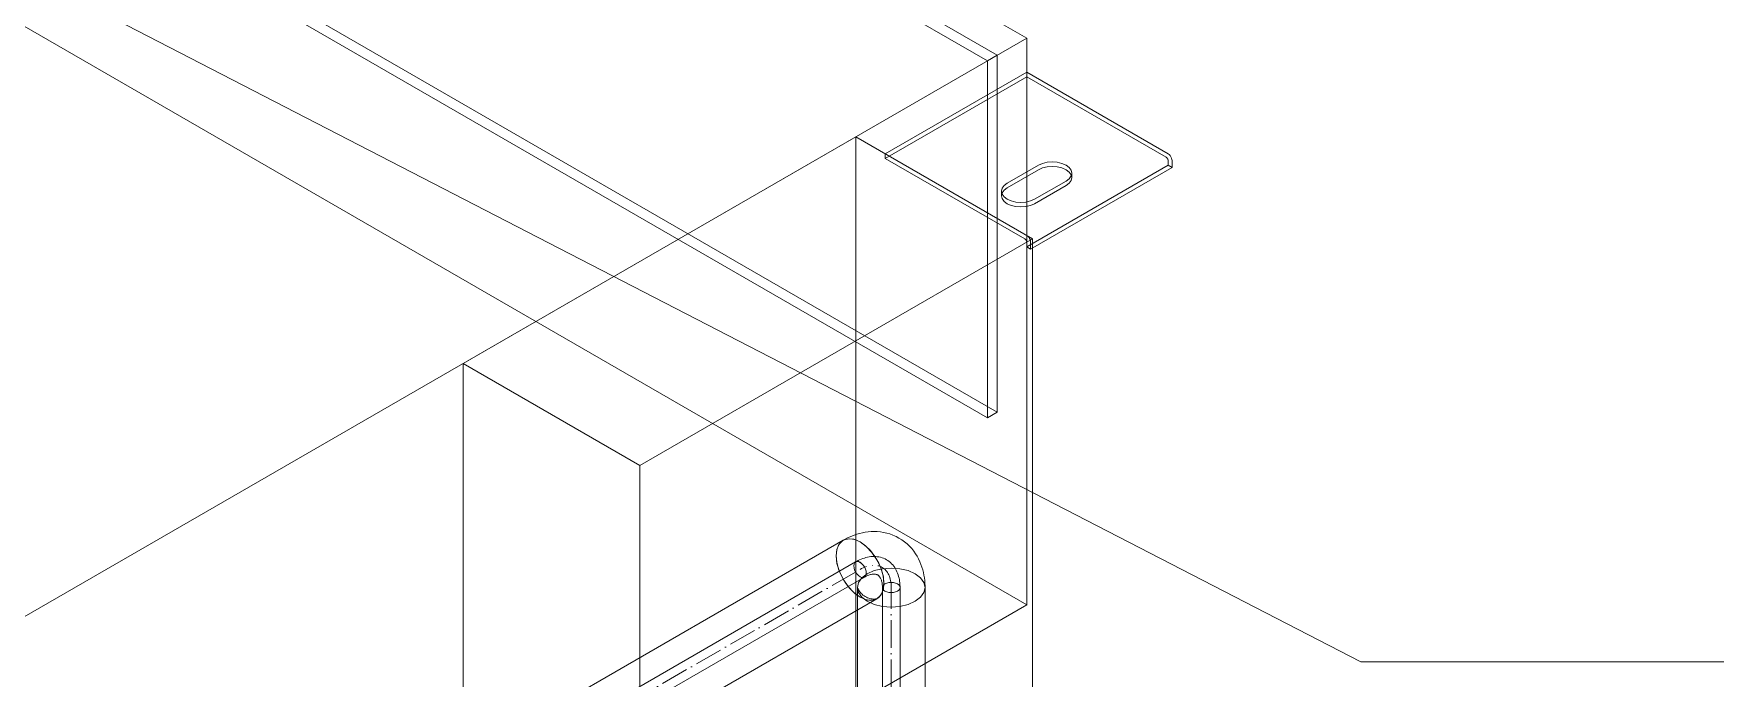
# Model space of a CAD drawing. Header units: millimetres. Extents: x -88595 to 880822, y -1054509 to -148035.
# Drawn here: x 378531 to 379137, y -322161 to -321928 of the extents above; entities that cross this region are included whole.
import ezdxf

# ---------------------------------------------------------------- set-up
doc = ezdxf.new("R2010")
doc.units = ezdxf.units.MM
doc.linetypes.add('$12$ADSK_Осевая', pattern=[14, 10, -2, 0, -2])
doc.linetypes.add('$13$ADSK_Осевая', pattern=[14, 10, -2, 0, -2])
for name, color, linetype, lineweight in [('Изоляция', 7, 'Continuous', 18), ('Марки', 7, 'Continuous', 20), ('Оборудование', 7, 'Continuous', 18), ('Трубопровод', 7, 'Continuous', 18), ('Трубопроводы', 7, 'Continuous', 18)]:
    doc.layers.add(name, color=color, linetype=linetype, lineweight=lineweight)

# ---------------------------------------------------------------- blocks, each defined once
blk = doc.blocks.new('$0$ADSK_Канальный блок кондиционера1 - AD182MJERAB-3267445-В_ОВ3_1')
at = {"layer": 'Оборудование'}
for p, q in [((1407.41, 16995.41), (657.88, 17428.15)), ((661.42, 17430.19), (1410.95, 16997.45)), ((679.09, 17432.24), (1421.55, 17003.58)), ((1410.95, 16868.85), (661.42, 17301.6)), ((657.88, 17299.56), (1407.41, 16866.81)), ((1421.55, 16799.45), (679.09, 17228.11)), ((928.7, 16719.03), (1421.55, 17003.58)), ((1421.55, 17003.58), (1421.55, 16799.45)), ((1407.41, 16995.41), (1410.95, 16997.45)), ((1410.95, 16997.45), (1410.95, 16868.85)), ((1407.41, 16866.81), (1407.41, 16995.41)), ((1370.64, 16961.93), (1421.55, 16991.33)), ((1421.55, 16989.69), (1370.64, 16960.3)), ((1421.55, 16991.33), (1472.47, 16961.93)), ((1421.55, 16989.69), (1421.55, 16991.33)), ((1471.76, 16960.71), (1421.55, 16989.69)), ((1360.04, 16968.06), (1218.62, 16886.41)), ((1423.68, 16931.32), (1360.04, 16968.06)), ((1360.04, 16763.93), (1360.04, 16968.06)), ((1370.64, 16961.93), (1370.64, 16960.3)), ((1421.55, 16932.54), (1370.64, 16961.93)), ((1370.64, 16960.3), (1420.85, 16931.32)), ((1414.48, 16951.32), (1425.8, 16957.85)), ((1425.8, 16956.22), (1414.48, 16949.69)), ((1472.47, 16957.85), (1421.55, 16928.46)), ((1473.88, 16957.04), (1422.97, 16927.64)), ((1472.47, 16957.85), (1472.47, 16959.48)), ((1473.88, 16957.04), (1472.47, 16957.85)), ((1473.88, 16959.48), (1473.88, 16957.04)), ((1435.7, 16952.14), (1424.38, 16945.6)), ((1424.38, 16943.97), (1435.7, 16950.5)), ((1437.75, 16953.36), (1437.75, 16954.99)), ((1412.43, 16948.46), (1412.43, 16946.83)), ((1282.25, 16849.67), (1423.68, 16931.32)), ((1423.68, 16727.19), (1423.68, 16931.32)), ((1421.55, 16930.09), (1421.55, 16928.46)), ((1421.55, 16928.46), (1422.97, 16927.64)), ((1422.97, 16927.64), (1422.97, 16930.09)), ((1218.62, 16886.41), (1282.25, 16849.67)), ((1218.62, 16886.41), (1218.62, 16682.28)), ((1410.95, 16868.85), (1407.41, 16866.81)), ((1282.25, 16645.54), (1282.25, 16849.67)), ((1421.55, 16799.45), (928.7, 16514.9))]:
    blk.add_line(p, q, dxfattribs=at)
for points in [[(1472.47, 16961.93, 0), (1472.83, 16961.67, 0), (1473.17, 16961.31, 0), (1473.47, 16960.88, 0), (1473.69, 16960.41, 0), (1473.83, 16959.94, 0), (1473.88, 16959.48, 0)], [(1425.8, 16957.85, 0), (1427.25, 16958.49, 0), (1428.94, 16958.9, 0), (1430.75, 16959.04, 0), (1432.56, 16958.9, 0), (1434.25, 16958.49, 0), (1435.7, 16957.85, 0), (1436.81, 16957.01, 0), (1437.51, 16956.04, 0), (1437.75, 16954.99, 0), (1437.51, 16953.95, 0), (1436.81, 16952.97, 0), (1435.7, 16952.14, 0)], [(1435.7, 16950.5, 0), (1436.81, 16951.34, 0), (1437.51, 16952.31, 0), (1437.75, 16953.36, 0), (1437.51, 16954.41, 0), (1436.81, 16955.38, 0), (1435.7, 16956.22, 0), (1434.25, 16956.86, 0), (1432.56, 16957.26, 0), (1430.75, 16957.4, 0), (1428.94, 16957.26, 0), (1427.25, 16956.86, 0), (1425.8, 16956.22, 0)], [(1472.47, 16959.48, 0), (1472.44, 16959.71, 0), (1472.37, 16959.95, 0), (1472.26, 16960.18, 0), (1472.11, 16960.4, 0), (1471.94, 16960.58, 0), (1471.76, 16960.71, 0)], [(1424.38, 16945.6, 0), (1422.93, 16944.96, 0), (1421.25, 16944.56, 0), (1419.43, 16944.42, 0), (1417.62, 16944.56, 0), (1415.93, 16944.96, 0), (1414.48, 16945.6, 0), (1413.37, 16946.44, 0), (1412.67, 16947.42, 0), (1412.43, 16948.46, 0), (1412.67, 16949.51, 0), (1413.37, 16950.48, 0), (1414.48, 16951.32, 0)], [(1414.48, 16949.69, 0), (1413.37, 16948.85, 0), (1412.67, 16947.87, 0), (1412.43, 16946.83, 0), (1412.67, 16945.78, 0), (1413.37, 16944.81, 0), (1414.48, 16943.97, 0), (1415.93, 16943.33, 0), (1417.62, 16942.93, 0), (1419.43, 16942.79, 0), (1421.25, 16942.93, 0), (1422.93, 16943.33, 0), (1424.38, 16943.97, 0)], [(1420.85, 16931.32, 0), (1421.03, 16931.18, 0), (1421.2, 16931, 0), (1421.35, 16930.79, 0), (1421.46, 16930.55, 0), (1421.53, 16930.32, 0), (1421.55, 16930.09, 0)], [(1422.97, 16930.09, 0), (1422.92, 16930.54, 0), (1422.78, 16931.02, 0), (1422.55, 16931.48, 0), (1422.26, 16931.91, 0), (1421.92, 16932.27, 0), (1421.55, 16932.54, 0)]]:
    blk.add_polyline3d(points, dxfattribs=at)
blk = doc.blocks.new('$0$ADSK_МедьПайка_Отвод-гнутая труба - Отвод _гнутая труба_-94627-В_ОВ3_1')
at = {"layer": 'Трубопроводы', "color": 190, "true_color": 0x8000ff}
for points in [[(1325.46, 16564.17, 0), (1325.59, 16564.25, 0), (1325.71, 16564.34, 0), (1325.83, 16564.44, 0), (1325.94, 16564.55, 0), (1326.06, 16564.67, 0), (1326.17, 16564.82, 0), (1326.29, 16564.98, 0), (1326.4, 16565.16, 0), (1326.51, 16565.35, 0), (1326.61, 16565.57, 0), (1326.71, 16565.81, 0), (1326.8, 16566.07, 0), (1326.88, 16566.35, 0), (1326.96, 16566.65, 0), (1327.02, 16566.97, 0), (1327.07, 16567.31, 0), (1327.12, 16567.67, 0), (1327.14, 16568.04, 0), (1327.16, 16568.43, 0), (1327.16, 16568.69, 0)], [(1328.09, 16569.99, 0), (1327.59, 16569.61, 0), (1327.27, 16569.16, 0), (1327.16, 16568.69, 0), (1327.27, 16568.21, 0), (1327.59, 16567.77, 0), (1328.09, 16567.39, 0), (1328.75, 16567.1, 0), (1329.52, 16566.92, 0), (1330.34, 16566.86, 0), (1331.16, 16566.92, 0), (1331.93, 16567.1, 0), (1332.58, 16567.39, 0)], [(1332.58, 16567.39, 0), (1333.09, 16567.77, 0), (1333.4, 16568.21, 0), (1333.51, 16568.69, 0), (1333.4, 16569.16, 0), (1333.09, 16569.61, 0), (1332.58, 16569.99, 0), (1331.93, 16570.28, 0), (1331.16, 16570.46, 0), (1330.34, 16570.52, 0), (1329.52, 16570.46, 0), (1328.75, 16570.28, 0), (1328.09, 16569.99, 0)], [(1328.64, 16558.67, 0), (1329.14, 16558.98, 0), (1329.61, 16559.33, 0), (1330.06, 16559.7, 0), (1330.48, 16560.11, 0), (1330.88, 16560.54, 0), (1331.24, 16560.99, 0), (1331.58, 16561.47, 0), (1331.89, 16561.97, 0), (1332.17, 16562.48, 0), (1332.42, 16563.01, 0), (1332.64, 16563.56, 0), (1332.84, 16564.11, 0), (1333.01, 16564.68, 0), (1333.15, 16565.26, 0), (1333.27, 16565.85, 0), (1333.37, 16566.45, 0), (1333.44, 16567.06, 0), (1333.48, 16567.67, 0), (1333.51, 16568.29, 0), (1333.51, 16568.69, 0)], [(1319.11, 16559.62, 0), (1318.53, 16559.37, 0), (1317.99, 16559.31, 0), (1317.53, 16559.46, 0), (1317.17, 16559.79, 0), (1316.94, 16560.28, 0), (1316.87, 16560.91, 0), (1316.94, 16561.63, 0), (1317.17, 16562.38, 0), (1317.53, 16563.12, 0), (1317.99, 16563.8, 0), (1318.53, 16564.38, 0), (1319.11, 16564.8, 0)], [(1319.11, 16564.8, 0), (1319.69, 16565.05, 0), (1320.24, 16565.1, 0), (1320.7, 16564.96, 0), (1321.06, 16564.63, 0), (1321.28, 16564.13, 0), (1321.36, 16563.5, 0), (1321.28, 16562.79, 0), (1321.06, 16562.03, 0), (1320.7, 16561.29, 0), (1320.24, 16560.61, 0), (1319.69, 16560.04, 0), (1319.11, 16559.62, 0)], [(1325.46, 16564.17, 0), (1325.33, 16564.1, 0), (1325.2, 16564.04, 0), (1325.05, 16563.99, 0), (1324.9, 16563.94, 0), (1324.73, 16563.91, 0), (1324.55, 16563.88, 0), (1324.35, 16563.86, 0), (1324.14, 16563.85, 0), (1323.92, 16563.86, 0), (1323.68, 16563.88, 0), (1323.42, 16563.91, 0), (1323.15, 16563.96, 0), (1322.87, 16564.03, 0), (1322.57, 16564.12, 0), (1322.26, 16564.22, 0), (1321.94, 16564.35, 0), (1321.61, 16564.49, 0), (1321.27, 16564.65, 0), (1320.92, 16564.83, 0), (1320.7, 16564.96, 0)], [(1328.64, 16558.67, 0), (1328.12, 16558.4, 0), (1327.58, 16558.16, 0), (1327.03, 16557.96, 0), (1326.47, 16557.79, 0), (1325.9, 16557.66, 0), (1325.32, 16557.58, 0), (1324.74, 16557.52, 0), (1324.16, 16557.5, 0), (1323.57, 16557.52, 0), (1322.99, 16557.57, 0), (1322.41, 16557.64, 0), (1321.83, 16557.75, 0), (1321.25, 16557.89, 0), (1320.67, 16558.06, 0), (1320.1, 16558.25, 0), (1319.54, 16558.47, 0), (1318.98, 16558.71, 0), (1318.42, 16558.97, 0), (1317.87, 16559.26, 0), (1317.53, 16559.46, 0)]]:
    blk.add_polyline3d(points, dxfattribs=at)
blk = doc.blocks.new('$0$ADSK_M_Оборудование1 - ADSK_Марка_15-3198495-В_ОВ3_1')
at = {"layer": 'Марки'}
blk.add_line((-17433.39, 7348.97), (-16733.39, 7348.97), dxfattribs=at)

msp = doc.modelspace()

# ---------------------------------------------------------------- linework, layer by layer
at = {"layer": 'Изоляция', "color": 190, "true_color": 0x8000ff}
for p, q in [((378822.76, -322110.9), (378546.71, -322270.28)), ((378558.89, -322291.36), (378834.93, -322131.99)), ((378827.9, -322127.93), (378827.9, -322389.41)), ((378852.25, -322389.41), (378852.25, -322127.93))]:
    msp.add_line(p, q, dxfattribs=at)
for points in [[(378842.87, -322110.12, 0), (378841.8, -322109.55, 0), (378840.7, -322109.06, 0), (378839.58, -322108.64, 0), (378838.44, -322108.31, 0), (378837.3, -322108.06, 0), (378836.16, -322107.88, 0), (378835.03, -322107.78, 0), (378833.92, -322107.74, 0), (378832.82, -322107.77, 0), (378831.75, -322107.86, 0), (378830.7, -322108, 0), (378829.68, -322108.19, 0), (378828.69, -322108.43, 0), (378827.72, -322108.7, 0), (378826.78, -322109.02, 0), (378825.87, -322109.37, 0), (378824.98, -322109.75, 0), (378824.12, -322110.17, 0), (378823.28, -322110.61, 0), (378822.76, -322110.9, 0)], [(378828.85, -322111.5, 0), (378826.93, -322110.65, 0), (378825.11, -322110.33, 0), (378823.48, -322110.57, 0), (378822.12, -322111.36, 0), (378821.09, -322112.65, 0), (378820.45, -322114.39, 0), (378820.24, -322116.47, 0)], [(378820.24, -322116.47, 0), (378820.53, -322114.07, 0), (378821.39, -322112.17, 0), (378822.76, -322110.9, 0), (378824.54, -322110.35, 0), (378826.62, -322110.56, 0), (378828.85, -322111.5, 0)], [(378828.85, -322111.5, 0), (378831.08, -322113.13, 0), (378833.15, -322115.32, 0), (378834.93, -322117.93, 0), (378836.3, -322120.78, 0), (378837.16, -322123.67, 0), (378837.46, -322126.42, 0)], [(378837.46, -322126.42, 0), (378837.24, -322124.08, 0), (378836.6, -322121.61, 0), (378835.58, -322119.13, 0), (378834.21, -322116.77, 0), (378832.58, -322114.64, 0), (378830.76, -322112.86, 0), (378828.85, -322111.5, 0)], [(378842.87, -322110.12, 0), (378843.9, -322110.76, 0), (378844.87, -322111.46, 0), (378845.79, -322112.23, 0), (378846.65, -322113.05, 0), (378847.44, -322113.91, 0), (378848.16, -322114.81, 0), (378848.82, -322115.74, 0), (378849.41, -322116.68, 0), (378849.93, -322117.65, 0), (378850.39, -322118.62, 0), (378850.79, -322119.6, 0), (378851.13, -322120.57, 0), (378851.43, -322121.55, 0), (378851.67, -322122.53, 0), (378851.86, -322123.5, 0), (378852.02, -322124.47, 0), (378852.13, -322125.43, 0), (378852.2, -322126.38, 0), (378852.24, -322127.33, 0), (378852.25, -322127.93, 0)], [(378828.85, -322131.39, 0), (378826.62, -322129.76, 0), (378824.54, -322127.57, 0), (378822.76, -322124.96, 0), (378821.39, -322122.11, 0), (378820.53, -322119.22, 0), (378820.24, -322116.47, 0)], [(378820.24, -322116.47, 0), (378820.45, -322118.81, 0), (378821.09, -322121.28, 0), (378822.12, -322123.76, 0), (378823.48, -322126.12, 0), (378825.11, -322128.25, 0), (378826.93, -322130.03, 0), (378828.85, -322131.39, 0)], [(378831.46, -322122.96, 0), (378829.53, -322124.41, 0), (378828.31, -322126.11, 0), (378827.9, -322127.93, 0), (378828.31, -322129.75, 0), (378829.53, -322131.44, 0), (378831.46, -322132.9, 0)], [(378831.46, -322132.9, 0), (378829.53, -322131.44, 0), (378828.31, -322129.75, 0), (378827.9, -322127.93, 0), (378828.31, -322126.11, 0), (378829.53, -322124.41, 0), (378831.46, -322122.96, 0)], [(378837.46, -322126.42, 0), (378837.16, -322128.82, 0), (378836.3, -322130.72, 0), (378834.93, -322131.99, 0), (378833.15, -322132.54, 0), (378831.08, -322132.33, 0), (378828.85, -322131.39, 0)], [(378828.85, -322131.39, 0), (378830.76, -322132.24, 0), (378832.58, -322132.56, 0), (378834.22, -322132.32, 0), (378835.58, -322131.53, 0), (378836.6, -322130.24, 0), (378837.24, -322128.5, 0), (378837.46, -322126.42, 0)], [(378848.68, -322122.96, 0), (378846.16, -322121.84, 0), (378843.22, -322121.14, 0), (378840.07, -322120.9, 0), (378836.92, -322121.14, 0), (378833.98, -322121.84, 0), (378831.46, -322122.96, 0)], [(378831.46, -322122.96, 0), (378833.98, -322121.84, 0), (378836.92, -322121.14, 0), (378840.07, -322120.9, 0), (378843.22, -322121.14, 0), (378846.16, -322121.84, 0), (378848.68, -322122.96, 0)], [(378848.68, -322132.9, 0), (378850.62, -322131.44, 0), (378851.83, -322129.75, 0), (378852.25, -322127.93, 0), (378851.83, -322126.11, 0), (378850.62, -322124.41, 0), (378848.68, -322122.96, 0)], [(378848.68, -322122.96, 0), (378850.62, -322124.41, 0), (378851.83, -322126.11, 0), (378852.25, -322127.93, 0), (378851.83, -322129.75, 0), (378850.62, -322131.44, 0), (378848.68, -322132.9, 0)], [(378830.7, -322131.2, 0), (378830.29, -322130.95, 0), (378829.91, -322130.68, 0), (378829.56, -322130.38, 0), (378829.25, -322130.08, 0), (378828.97, -322129.78, 0), (378828.72, -322129.47, 0), (378828.52, -322129.18, 0), (378828.35, -322128.91, 0), (378828.21, -322128.66, 0), (378828.11, -322128.44, 0), (378828.03, -322128.25, 0), (378827.97, -322128.08, 0), (378827.93, -322127.95, 0), (378827.91, -322127.86, 0), (378827.9, -322127.8, 0), (378827.89, -322127.77, 0), (378827.89, -322127.76, 0)], [(378827.89, -322127.76, 0), (378827.89, -322127.78, 0), (378827.9, -322127.83, 0), (378827.9, -322127.9, 0), (378827.9, -322127.93, 0)], [(378830.7, -322131.2, 0), (378831.12, -322131.43, 0), (378831.55, -322131.62, 0), (378831.97, -322131.77, 0), (378832.39, -322131.9, 0), (378832.8, -322131.99, 0), (378833.18, -322132.05, 0), (378833.53, -322132.08, 0), (378833.85, -322132.09, 0), (378834.14, -322132.08, 0), (378834.39, -322132.06, 0), (378834.59, -322132.04, 0), (378834.76, -322132, 0), (378834.89, -322131.97, 0), (378834.99, -322131.95, 0), (378835.05, -322131.93, 0), (378835.08, -322131.91, 0), (378835.08, -322131.91, 0)], [(378831.46, -322132.9, 0), (378833.98, -322134.01, 0), (378836.92, -322134.72, 0), (378840.07, -322134.96, 0), (378843.22, -322134.72, 0), (378846.16, -322134.01, 0), (378848.68, -322132.9, 0)], [(378848.68, -322132.9, 0), (378846.16, -322134.01, 0), (378843.22, -322134.72, 0), (378840.07, -322134.96, 0), (378836.92, -322134.72, 0), (378833.98, -322134.01, 0), (378831.46, -322132.9, 0)], [(378835.08, -322131.91, 0), (378835.06, -322131.92, 0), (378835.02, -322131.94, 0), (378834.95, -322131.98, 0), (378834.93, -322131.99, 0)]]:
    msp.add_polyline3d(points, dxfattribs=at)
at = {"layer": 'Марки'}
msp.add_line((378515.28, -321899.73), (379009.22, -322154.66), dxfattribs=at)
at = {"layer": 'Трубопровод', "color": 190, "true_color": 0x8000ff}
for p, q in [((378827.26, -322118.7), (378548.58, -322279.59)), ((378551.75, -322285.09), (378830.43, -322124.19)), ((378836.9, -322127.93), (378836.9, -322389.41)), ((378843.25, -322389.41), (378843.25, -322127.93))]:
    msp.add_line(p, q, dxfattribs=at)
at = {"layer": 'Трубопровод', "color": 190, "linetype": '$12$ADSK_Осевая', "true_color": 0x8000ff}
for p, q in [((378550.16, -322282.34), (378828.85, -322121.45)), ((378550.16, -322282.34), (378828.85, -322121.45)), ((378840.07, -322389.41), (378840.07, -322127.93)), ((378840.07, -322389.41), (378840.07, -322127.93))]:
    msp.add_line(p, q, dxfattribs=at)
at = {"layer": 'Трубопровод', "color": 190, "true_color": 0x8000ff}
for points in [[(378826.6, -322120.15, 0), (378826.68, -322119.52, 0), (378826.9, -322119.03, 0), (378827.26, -322118.7, 0), (378827.72, -322118.55, 0), (378828.27, -322118.61, 0), (378828.85, -322118.85, 0)], [(378828.85, -322124.04, 0), (378828.27, -322123.61, 0), (378827.72, -322123.04, 0), (378827.26, -322122.36, 0), (378826.9, -322121.62, 0), (378826.68, -322120.86, 0), (378826.6, -322120.15, 0)], [(378828.85, -322118.85, 0), (378829.43, -322119.28, 0), (378829.97, -322119.85, 0), (378830.43, -322120.53, 0), (378830.79, -322121.27, 0), (378831.02, -322122.03, 0), (378831.09, -322122.74, 0)], [(378831.09, -322122.74, 0), (378831.02, -322123.37, 0), (378830.79, -322123.86, 0), (378830.43, -322124.19, 0), (378829.97, -322124.34, 0), (378829.43, -322124.28, 0), (378828.85, -322124.04, 0)], [(378837.83, -322126.63, 0), (378837.32, -322127.01, 0), (378837.01, -322127.45, 0), (378836.9, -322127.93, 0), (378837.01, -322128.4, 0), (378837.32, -322128.84, 0), (378837.83, -322129.22, 0)], [(378842.32, -322126.63, 0), (378841.66, -322126.34, 0), (378840.89, -322126.16, 0), (378840.07, -322126.09, 0), (378839.25, -322126.16, 0), (378838.48, -322126.34, 0), (378837.83, -322126.63, 0)], [(378842.32, -322129.22, 0), (378842.82, -322128.84, 0), (378843.14, -322128.4, 0), (378843.25, -322127.93, 0), (378843.14, -322127.45, 0), (378842.82, -322127.01, 0), (378842.32, -322126.63, 0)], [(378837.83, -322129.22, 0), (378838.48, -322129.51, 0), (378839.25, -322129.7, 0), (378840.07, -322129.76, 0), (378840.89, -322129.7, 0), (378841.66, -322129.51, 0), (378842.32, -322129.22, 0)]]:
    msp.add_polyline3d(points, dxfattribs=at)
at = {"layer": 'Трубопроводы', "color": 190, "linetype": '$13$ADSK_Осевая', "true_color": 0x8000ff}
msp.add_ellipse((378828.85, -322134.41), major_axis=(7.94, 13.75), ratio=0.57735, start_param=5.497787, end_param=7.068583, dxfattribs=at)

# ---------------------------------------------------------------- block references
at = {"layer": 'Марки'}
msp.add_blockref('$0$ADSK_M_Оборудование1 - ADSK_Марка_15-3198495-В_ОВ3_1', (396442.6, -329503.63), dxfattribs=at)
at = {"layer": 'Оборудование'}
msp.add_blockref('$0$ADSK_Канальный блок кондиционера1 - AD182MJERAB-3267445-В_ОВ3_1', (377467.31, -338933.6), dxfattribs=at)
at = {"layer": 'Трубопроводы', "color": 190, "true_color": 0x8000ff, "rotation": 120}
msp.add_blockref('$0$ADSK_МедьПайка_Отвод-гнутая труба - Отвод _гнутая труба_-94627-В_ОВ3_1', (393842.92, -314989.21), dxfattribs=at)

doc.saveas('drawing.dxf')
